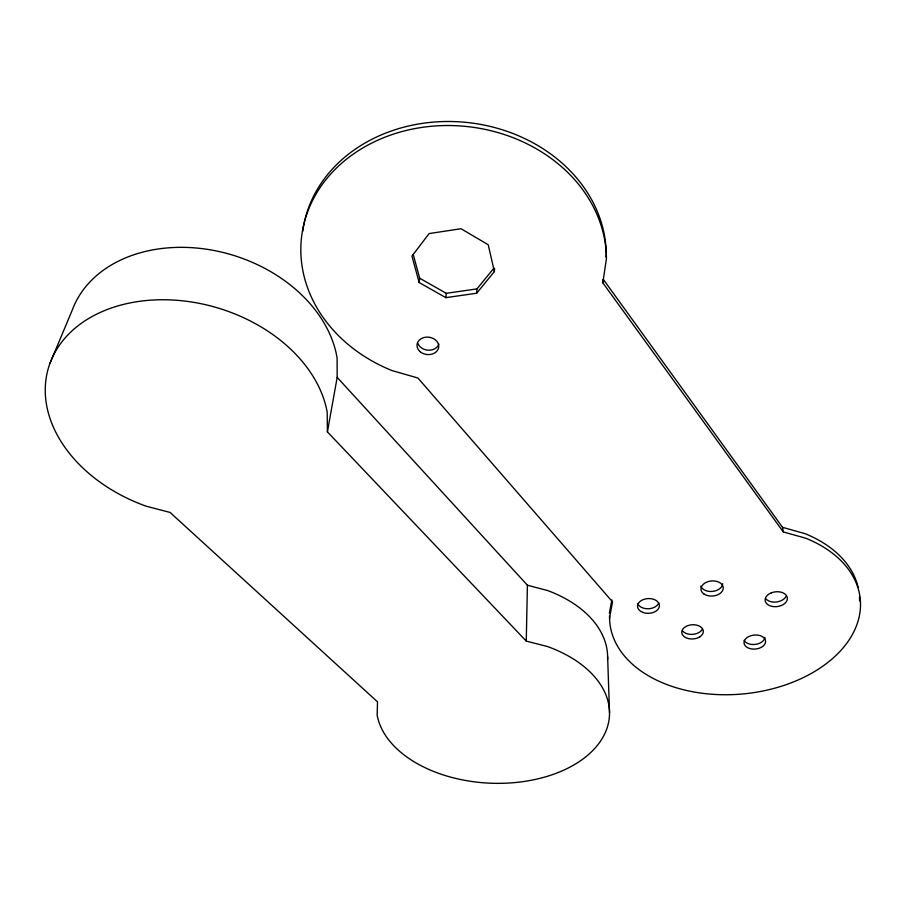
<?xml version="1.0" encoding="UTF-8"?>
<svg xmlns="http://www.w3.org/2000/svg" width="905" height="905" viewBox="0 0 905 905"><rect width="100%" height="100%" fill="white"/><g stroke="black" fill="none" stroke-linecap="round" stroke-linejoin="round"><path stroke-width="1.36" d="M526.258 641.102L327.406 431.855L327.191 412.171A144.336 105.376 16.3 0 0 187.595 301.422A144.336 105.376 16.3 0 0 46.8 374.5A144.336 105.376 16.3 0 0 146.09 506.178L170.061 512.422L377.498 701.861L377.17 715.188A116.643 73.339 2.6 0 0 558.815 772.259A116.643 73.339 2.6 0 0 547.344 646.487L526.258 641.102L527.411 585.23L337.18 377.374L337.09 357.894A138.137 104.267 17.3 0 0 211.781 250.085A138.137 104.267 17.3 0 0 72.129 310.426L49.866 363.584M494.379 271.568L488.214 244.746L461.03 228.727L429.117 233.569L411.945 256.115L419.162 282.541L445.826 297.655L476.686 293.22L494.379 271.568L494.56 268.344M476.686 293.22L476.98 288.887L493.734 268.355M445.826 297.655L446.256 293.322L419.694 278.231L413.223 254.486M419.162 282.541L419.694 278.231M605.852 256.941L606.248 254.248A152.481 128.533 6.4 0 0 461.912 122.005A152.481 128.533 6.4 0 0 302.756 231.25M602.854 282.846L606.441 258.547A153.081 128.725 6.3 0 0 474.016 127.424A153.081 128.725 6.3 0 0 306.569 214.824A153.081 128.725 6.3 0 0 391.876 370.53L417.918 378.019L612.527 601.859L609.563 617.753A125.772 83.441 -5.2 0 0 793.9 681.748A125.772 83.441 -5.2 0 0 805.891 538.26L783.278 531.914L602.854 282.846L602.73 279.6M327.406 431.855L337.18 377.374M609.393 613.194L611.859 599.947M446.256 293.322L476.98 288.887M527.411 585.23L547.695 590.569A112.469 73.678 2.5 0 1 607.583 659.53M603.511 279.656L782.531 527.332L805.065 533.667A125.376 83.441 -5.3 0 1 858.064 587.119M744.136 640.31L744.6 641.147A10.781 7.014 -5.5 0 0 756.342 644.236A10.781 7.014 -5.5 0 0 764.94 637.335M782.531 527.332L783.278 531.914M607.628 656.781L609.518 712.665M859.467 596.723A125.376 83.441 -5.3 0 1 859.546 600.897M609.699 618.567A125.376 83.441 -5.3 0 1 609.484 615.886M702.393 628.998A10.77 7.116 -3.8 0 1 699.441 632.222L697.155 633.387A10.77 7.116 -3.8 0 1 682.653 631.011M722.722 583.759A11.12 7.557 -4.9 0 1 715.436 590.852A11.12 7.557 -4.9 0 1 703.479 589.438L701.805 587.899A11.12 7.557 -4.9 0 1 700.809 586.101M786.026 596.418A11.154 7.432 -6.7 0 1 780.37 601.033L777.633 601.814A11.154 7.432 -6.7 0 1 765.585 598.556M658.659 603.149A10.905 7.376 -2.6 0 1 648.048 608.771A10.905 7.376 -2.6 0 1 637.629 603.499M438.868 344.047A10.883 8.711 6.9 0 1 428.574 350.212A10.883 8.711 6.9 0 1 417.94 343.504M771.343 592.832L768.911 594.065A11.188 7.432 -6.6 0 0 766.23 603.126A11.188 7.432 -6.6 0 0 778.334 606.407L781.083 605.626A11.188 7.432 -6.6 0 0 786.275 595.309A11.188 7.432 -6.6 0 0 771.343 592.832M699.882 636.803L697.597 637.957A10.803 7.116 -3.7 0 1 683.026 635.559A10.803 7.116 -3.7 0 1 687.427 625.762L690.074 625.004A10.803 7.116 -3.7 0 1 702.054 628.149A10.803 7.116 -3.7 0 1 699.882 636.803M703.943 594.008L702.269 592.481A11.165 7.557 -4.9 0 1 706.963 582.017A11.165 7.557 -4.9 0 1 722.02 584.562L723.005 586.383A11.165 7.557 -4.9 0 1 717.28 594.97A11.165 7.557 -4.9 0 1 703.943 594.008M764.487 638.41L762.926 636.962A10.815 7.014 -5.4 0 0 749.996 636.023A10.815 7.014 -5.4 0 0 744.249 644.055L745.177 645.729A10.815 7.014 -5.4 0 0 759.623 648.082A10.815 7.014 -5.4 0 0 764.487 638.41M642.844 612.414A10.939 7.376 -2.6 0 0 659.406 605.807A10.939 7.376 -2.6 0 0 643.172 599.619A10.939 7.376 -2.6 0 0 642.844 612.414M420.293 351.807A10.917 8.722 6.9 0 0 438.439 348.436A10.917 8.722 6.9 0 0 424.886 337.327A10.917 8.722 6.9 0 0 420.293 351.807"/></g></svg>
